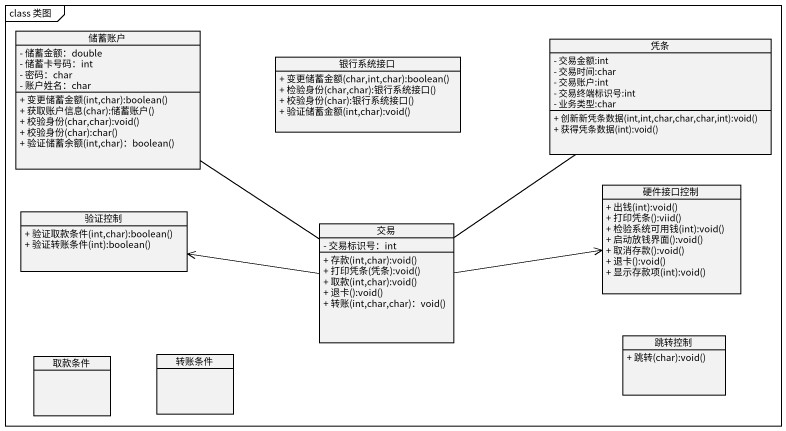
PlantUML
@startuml
mainframe class 类图
hide circle
hide empty members
skinparam classAttributeIconSize 0
class 储蓄账户 {
  - 储蓄金额：double
  - 储蓄卡号码：int
  - 密码：char
  - 账户姓名：char
  + 变更储蓄金额(int,char):boolean()
  + 获取账户信息(char):储蓄账户()
  + 校验身份(char,char):void()
  + 校验身份(char):char()
  + 验证储蓄余额(int,char)：boolean()
}
class 银行系统接口 {
  + 变更储蓄金额(char,int,char):boolean()
  + 检验身份(char,char):银行系统接口()
  + 校验身份(char):银行系统接口()
  + 验证储蓄金额(int,char):void()
}
class 凭条 {
  - 交易金额:int
  - 交易时间:char
  - 交易账户:int
  - 交易终端标识号:int
  - 业务类型:char
  + 创新新凭条数据(int,int,char,char,char,int):void()
  + 获得凭条数据(int):void()
}
class 验证控制 {
  + 验证取款条件(int,char):boolean()
  + 验证转账条件(int):boolean()
}
class 硬件接口控制 {
  + 出钱(int):void()
  + 打印凭条():viid()
  + 检验系统可用钱(int):void()
  + 启动放钱界面():void()
  + 取消存款():void()
  + 退卡():void()
  + 显示存款项(int):void()
}
class 交易 {
  - 交易标识号：int
  + 存款(int,char):void()
  + 打印凭条(凭条):void()
  + 取款(int,char):void()
  + 退卡():void()
  + 转账(int,char,char)：void()
}
class 取款条件
class 转账条件
class 跳转控制 {
  + 跳转(char):void()
}
储蓄账户 -- 交易
凭条 -- 交易
交易 -left-> 验证控制
交易 -right-> 硬件接口控制
@enduml
